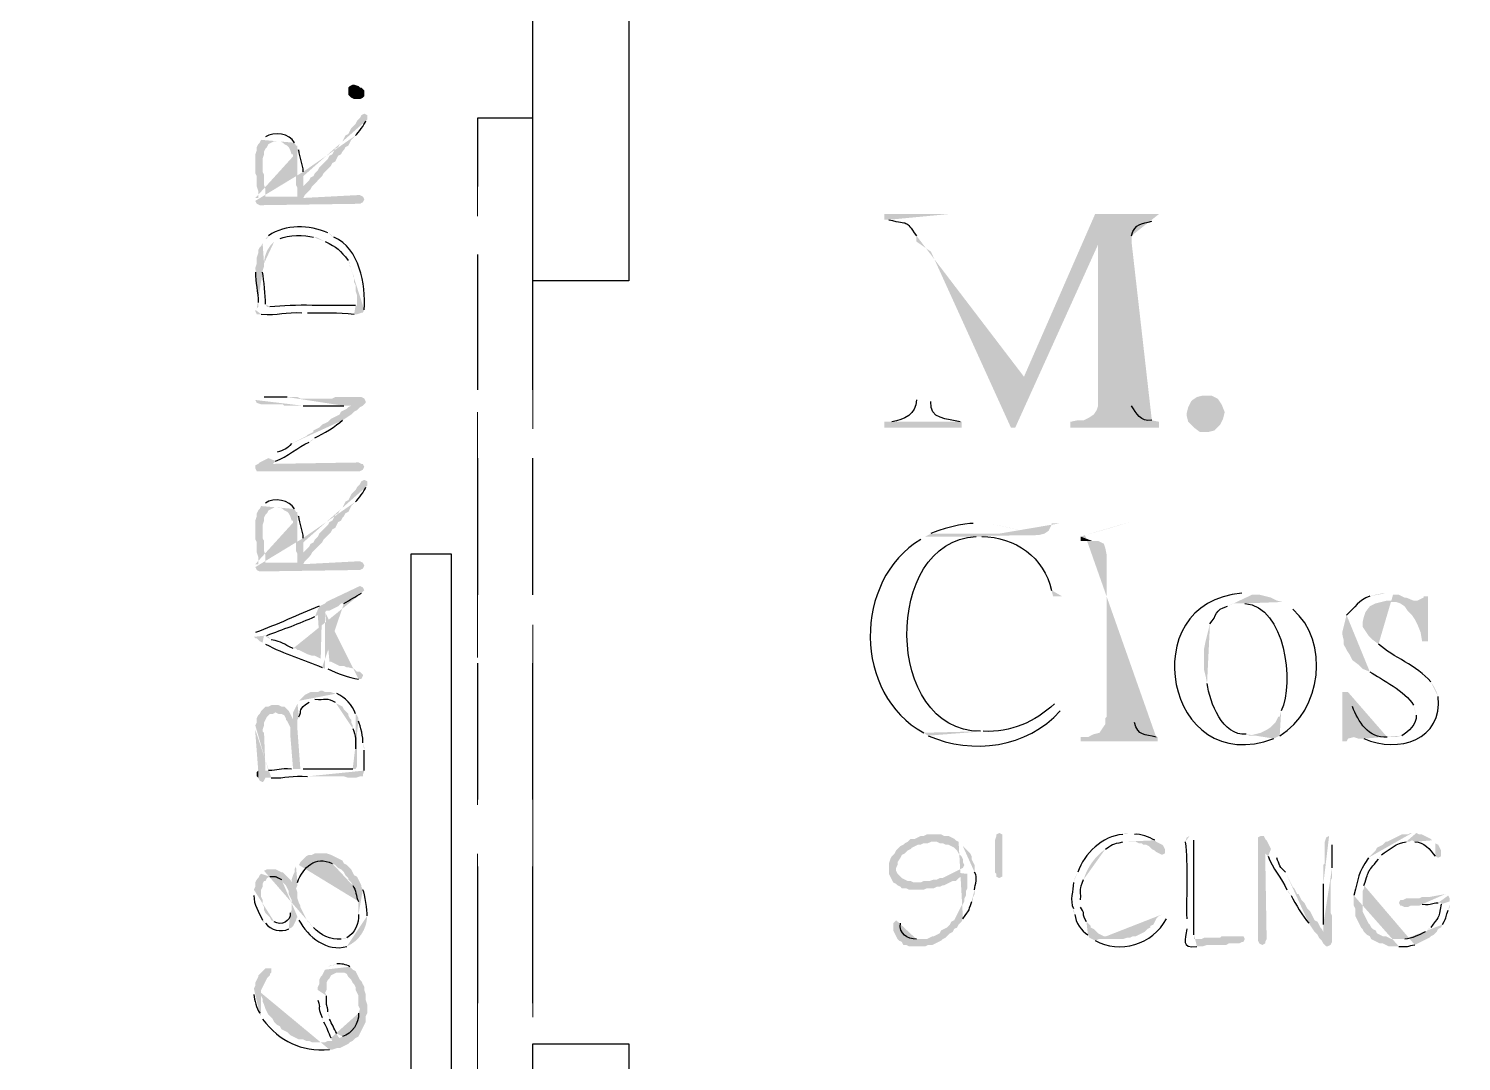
# Model space of a CAD drawing. Header units: inches. Extents: x -167 to 6071, y -6287 to -2731.
# Drawn here: x 704.9 to 757.5, y -6019.5 to -5981.6 of the extents above; entities that cross this region are included whole.
import ezdxf

# ---------------------------------------------------------------- set-up
doc = ezdxf.new("R2010")
doc.units = ezdxf.units.IN
doc.header["$LTSCALE"] = 96
doc.header["$MEASUREMENT"] = 0
doc.linetypes.add('Dash', pattern=[0.225, 0.15, -0.075])
doc.layers.add('Doors', color=5, linetype='Continuous', lineweight=9)
doc.layers.add('PDF_Geometry', color=7, linetype='Continuous', true_color=0x4a4a4a)
doc.layers.add('PDF_Solid Fills', color=7, linetype='Continuous')

msp = doc.modelspace()

# ---------------------------------------------------------------- hatches: boundary and pattern name
at = {"layer": 'PDF_Solid Fills', "transparency": 33554559}
for points in [[(717.237, -5983.935), (717.237, -5984.042), (717.183, -5984.095), (717.077, -5984.149), (716.863, -5984.149), (716.757, -5984.095), (716.65, -5983.989), (716.65, -5983.722), (716.703, -5983.669), (716.81, -5983.615), (716.863, -5983.615), (717.023, -5983.669), (717.077, -5983.722), (717.13, -5983.722), (717.237, -5983.829)], [(713.237, -5986.442), (713.237, -5986.869), (713.29, -5986.975), (713.29, -5987.349), (713.343, -5987.509), (713.343, -5987.775), (713.397, -5985.749), (713.343, -5985.802), (713.29, -5985.909), (713.29, -5986.015), (713.237, -5986.175), (713.237, -5986.282)], [(748.81, -5995.669), (748.757, -5995.882), (748.65, -5996.095), (748.597, -5996.149), (748.437, -5996.309), (748.223, -5996.362), (747.903, -5996.362), (747.69, -5996.202), (747.637, -5996.149), (747.477, -5995.989), (747.423, -5995.775), (747.423, -5995.669), (747.477, -5995.455), (747.583, -5995.242), (747.637, -5995.189), (747.797, -5995.082), (748.01, -5995.029), (748.33, -5995.029), (748.543, -5995.135), (748.597, -5995.189), (748.703, -5995.349), (748.81, -5995.615)], [(713.237, -5997.695), (713.29, -5997.802), (717.077, -5997.802), (717.183, -5997.749), (717.237, -5997.642), (717.183, -5997.535), (717.13, -5997.535), (717.023, -5997.482), (713.823, -5997.535), (713.717, -5997.322), (713.397, -5997.482), (713.343, -5997.535), (713.237, -5997.589)], [(713.237, -5999.882), (713.237, -6000.309), (713.29, -6000.415), (713.29, -6000.789), (713.343, -6000.949), (713.343, -6001.215), (713.397, -5999.189), (713.343, -5999.242), (713.29, -5999.349), (713.29, -5999.455), (713.237, -5999.615), (713.237, -5999.722)], [(756.277, -6002.389), (756.117, -6002.389), (756.117, -6002.442), (755.903, -6002.549), (754.783, -6002.549), (754.89, -6002.602), (755.103, -6002.602), (755.263, -6002.655), (755.423, -6002.762), (755.53, -6002.922), (755.69, -6003.082), (755.797, -6003.242), (755.903, -6003.455), (756.01, -6003.722), (756.063, -6004.042), (756.277, -6004.042)], [(713.503, -6006.549), (713.503, -6007.295), (713.557, -6007.135), (713.557, -6007.029), (713.61, -6006.922), (713.663, -6006.815), (713.77, -6006.709), (713.877, -6006.709), (713.983, -6006.655), (714.09, -6006.709), (714.197, -6006.709), (714.303, -6006.762), (714.357, -6006.869), (714.357, -6006.922), (714.41, -6006.975), (714.463, -6007.082), (714.517, -6007.189), (714.517, -6007.455), (714.623, -6008.735), (714.623, -6006.655), (714.623, -6006.922), (714.517, -6006.709), (714.463, -6006.602), (714.357, -6006.495), (714.303, -6006.442), (714.197, -6006.442), (714.09, -6006.389), (713.823, -6006.389), (713.717, -6006.442), (713.61, -6006.442)], [(713.29, -6008.949), (713.29, -6009.002), (713.343, -6009.055), (713.343, -6008.789), (713.29, -6008.842)], [(738.143, -6011.135), (737.877, -6011.135), (737.77, -6011.189), (737.663, -6011.189), (737.45, -6011.295), (737.29, -6011.295), (737.183, -6011.402), (737.077, -6011.455), (737.023, -6011.509), (736.917, -6011.562), (736.81, -6011.669), (736.757, -6011.722), (736.703, -6011.829), (736.597, -6011.935), (736.543, -6012.042), (736.49, -6012.202), (736.49, -6012.575), (736.543, -6012.682), (736.597, -6012.789), (736.65, -6012.895), (737.557, -6012.895), (737.397, -6012.895), (737.29, -6012.842), (737.183, -6012.842), (736.97, -6012.735), (736.917, -6012.682), (736.81, -6012.575), (736.757, -6012.469), (736.757, -6012.362), (736.81, -6012.255), (736.81, -6012.149), (736.917, -6011.989), (736.97, -6011.882), (737.077, -6011.829), (737.183, -6011.722), (737.29, -6011.669), (737.343, -6011.615), (737.557, -6011.509), (737.663, -6011.509), (737.77, -6011.455), (737.93, -6011.455), (738.037, -6011.402), (739.05, -6011.402), (738.943, -6011.349), (738.89, -6011.295), (738.677, -6011.189), (738.517, -6011.189), (738.41, -6011.135), (738.303, -6011.135)], [(740.65, -6011.349), (740.65, -6012.682), (740.543, -6012.735), (740.437, -6012.682), (740.437, -6012.575), (740.383, -6012.522), (740.383, -6011.349), (740.437, -6011.189), (740.437, -6011.135), (740.543, -6011.082), (740.65, -6011.135)], [(746.303, -6011.402), (745.29, -6011.402), (745.557, -6011.402), (745.663, -6011.455), (745.77, -6011.455), (745.823, -6011.509), (745.93, -6011.509), (746.037, -6011.562), (746.143, -6011.669), (746.25, -6011.722), (746.303, -6011.775), (746.517, -6011.882), (746.623, -6011.829), (746.623, -6011.669), (746.57, -6011.562), (746.517, -6011.509), (746.41, -6011.455)], [(750.143, -6011.189), (750.037, -6011.242), (750.037, -6015.029), (750.09, -6015.135), (750.197, -6015.189), (750.303, -6015.135), (750.303, -6015.082), (750.357, -6014.975), (750.303, -6011.775), (750.517, -6011.669), (750.463, -6011.562), (750.41, -6011.455), (750.357, -6011.349), (750.303, -6011.295), (750.25, -6011.189)], [(738.89, -6012.522), (738.463, -6012.735), (738.357, -6012.735), (738.25, -6012.789), (738.143, -6012.789), (737.983, -6012.842), (737.77, -6012.842), (737.663, -6012.895), (736.65, -6012.895), (736.757, -6012.949), (736.81, -6013.002), (736.917, -6013.055), (736.97, -6013.109), (737.13, -6013.109), (737.237, -6013.162), (737.77, -6013.162), (737.877, -6013.109), (738.143, -6013.109), (738.25, -6013.055), (738.357, -6013.055), (738.463, -6013.002), (738.517, -6013.002), (738.623, -6012.949), (738.837, -6012.842), (738.943, -6012.842), (739.05, -6012.735), (739.263, -6012.629), (739.317, -6012.575)], [(749.343, -6014.869), (748.703, -6014.869), (748.65, -6014.922), (748.063, -6014.922), (747.957, -6014.975), (747.69, -6014.975), (749.557, -6014.975), (749.503, -6014.869), (749.45, -6014.869)]]:
    msp.add_hatch(color=256, dxfattribs=at).paths.add_polyline_path(points)
h = msp.add_hatch(color=256, dxfattribs=at)
h.paths.add_polyline_path([(714.997, -5986.815), (714.997, -5987.775), (715.05, -5987.669), (715.263, -5987.455), (715.317, -5987.349), (715.69, -5986.975), (715.743, -5986.869), (715.85, -5986.762), (715.903, -5986.709), (716.01, -5986.602), (716.063, -5986.495), (716.17, -5986.442), (716.223, -5986.335), (716.277, -5986.229), (716.383, -5986.175), (716.437, -5986.069), (716.49, -5986.015), (716.543, -5985.909), (716.65, -5985.855), (716.703, -5985.749), (716.757, -5985.642), (716.917, -5985.482)], flags=0)
h.paths.add_polyline_path([(717.29, -5984.949), (717.343, -5984.895), (717.343, -5984.735), (717.237, -5984.682), (717.13, -5984.735), (717.077, -5984.842), (716.97, -5984.949), (716.917, -5985.055), (716.81, -5985.162), (716.757, -5985.215), (716.703, -5985.322), (716.65, -5985.429), (716.543, -5985.482), (716.49, -5985.589), (716.437, -5985.695), (716.33, -5985.802), (716.277, -5985.909), (716.17, -5985.962), (716.117, -5986.069), (716.063, -5986.175), (715.957, -5986.229), (715.903, -5986.335), (715.85, -5986.389), (715.743, -5986.495), (715.69, -5986.549), (715.583, -5986.655), (715.53, -5986.762), (715.423, -5986.869), (715.37, -5986.975), (715.263, -5987.029), (715.21, -5987.135), (714.997, -5987.349), (714.997, -5986.975)], flags=0)
h = msp.add_hatch(color=256, dxfattribs=at)
h.paths.add_polyline_path([(713.237, -5987.882), (713.29, -5987.989), (713.397, -5988.042), (717.023, -5987.989), (717.077, -5987.989), (717.183, -5987.935), (717.237, -5987.829), (717.183, -5987.722), (717.077, -5987.669), (717.023, -5987.669), (714.997, -5987.775), (714.997, -5986.815)], flags=0)
h.paths.add_polyline_path([(714.837, -5986.015), (714.783, -5985.962), (714.783, -5987.722), (713.61, -5987.722), (713.61, -5987.455), (713.557, -5987.295), (713.557, -5986.922), (713.503, -5986.815), (713.503, -5986.442), (713.45, -5985.642), (713.397, -5985.749), (713.343, -5987.775), (713.237, -5987.775)], flags=0)
h = msp.add_hatch(color=256, dxfattribs=at)
h.paths.add_polyline_path([(713.45, -5985.642), (713.503, -5986.442), (713.503, -5986.335), (713.557, -5986.175), (713.557, -5986.069), (713.61, -5985.962), (713.663, -5985.909), (713.717, -5985.802), (713.823, -5985.749), (713.93, -5985.695), (714.143, -5985.695), (714.25, -5985.749), (714.303, -5985.802), (714.41, -5985.855), (714.463, -5985.909), (714.517, -5986.015), (714.57, -5986.175), (714.623, -5986.175), (714.623, -5986.335), (714.677, -5986.442), (714.677, -5986.655), (714.73, -5986.762), (714.73, -5987.295), (714.783, -5987.402), (714.783, -5987.722), (714.783, -5985.855), (714.73, -5985.855), (714.677, -5985.749)], flags=0)
h.paths.add_polyline_path([(713.61, -5985.535), (713.503, -5985.589)], flags=0)
h = msp.add_hatch(color=256, dxfattribs=at)
h.paths.add_polyline_path([(738.73, -5988.362), (736.33, -5988.362), (736.33, -5988.575), (736.49, -5988.575)], flags=0)
h.paths.add_polyline_path([(737.503, -5989.162), (737.503, -5989.375), (738.037, -5989.749), (740.97, -5996.202), (741.45, -5994.335)], flags=0)
h = msp.add_hatch(color=256, dxfattribs=at)
h.paths.add_polyline_path([(746.41, -5988.362), (744.063, -5988.362), (741.45, -5994.335), (740.97, -5996.202), (741.13, -5996.202), (744.17, -5989.482), (745.397, -5989.375), (745.397, -5989.162)], flags=0)
h.paths.add_polyline_path([(746.143, -5988.629), (746.41, -5988.575)], flags=0)
h = msp.add_hatch(color=256, dxfattribs=at)
h.paths.add_polyline_path([(713.503, -5989.429), (713.503, -5990.495), (713.503, -5990.442), (713.557, -5990.282), (713.557, -5990.175)], flags=0)
h.paths.add_polyline_path([(713.93, -5989.375, 0.210954), (713.557, -5990.175)], flags=0)
h.paths.add_polyline_path([(713.93, -5989.375), (714.143, -5989.269)], flags=0)
h.paths.add_polyline_path([(715.37, -5989.215), (715.477, -5989.215), (715.797, -5989.375)], flags=0)
h.paths.add_polyline_path([(716.65, -5990.069), (716.703, -5990.175), (716.703, -5990.282), (716.757, -5990.389), (716.81, -5990.549), (716.863, -5990.655), (716.863, -5990.869), (716.917, -5990.975), (716.917, -5991.189), (716.97, -5991.349), (716.97, -5992.042), (717.13, -5991.989), (717.183, -5991.989), (717.237, -5991.882)], flags=0)
h.paths.add_polyline_path([(716.117, -5989.215), (716.01, -5989.162), (716.01, -5989.109), (715.903, -5989.055)], flags=0)
h.paths.add_polyline_path([(713.717, -5989.162), (713.663, -5989.269), (713.61, -5989.269), (713.557, -5989.322)], flags=0)
h = msp.add_hatch(color=256, dxfattribs=at)
h.paths.add_polyline_path([(713.237, -5991.882), (713.237, -5991.935), (713.29, -5992.042), (713.45, -5992.042)], flags=0)
h.paths.add_polyline_path([(714.943, -5991.989), (715.157, -5991.989)], flags=0)
h.paths.add_polyline_path([(716.863, -5992.042), (716.97, -5992.042), (716.97, -5991.722), (716.917, -5991.722)], flags=0)
h.paths.add_polyline_path([(713.77, -5991.775), (713.663, -5991.775), (713.61, -5991.669)], flags=0)
h.paths.add_polyline_path([(713.503, -5990.495), (713.503, -5989.429), (713.45, -5989.535), (713.397, -5989.589), (713.343, -5991.775), (713.29, -5991.829)], flags=0)
h = msp.add_hatch(color=256, dxfattribs=at)
h.paths.add_polyline_path([(713.237, -5990.442), (713.237, -5990.495)], flags=0)
h.paths.add_polyline_path([(713.343, -5991.615), (713.343, -5991.775), (713.397, -5989.589), (713.343, -5989.695), (713.343, -5989.802), (713.29, -5989.962), (713.29, -5990.175), (713.237, -5990.335)], flags=0)
h = msp.add_hatch(color=256, dxfattribs=at)
h.paths.add_polyline_path([(737.503, -5989.375), (737.503, -5995.189)], flags=0)
h.paths.add_polyline_path([(736.597, -5995.989), (736.33, -5995.989), (736.33, -5996.202), (739.157, -5996.202), (739.157, -5995.989), (739.103, -5995.989)], flags=0)
h.paths.add_polyline_path([(738.037, -5995.242), (738.037, -5989.749)], flags=0)
h = msp.add_hatch(color=256, dxfattribs=at)
h.paths.add_polyline_path([(745.397, -5989.375), (744.17, -5989.482), (744.17, -5995.402), (744.117, -5995.562), (744.01, -5995.722), (743.85, -5995.829), (743.637, -5995.935), (743.423, -5995.935), (743.157, -5995.989), (743.157, -5996.202), (746.41, -5996.202), (746.41, -5995.989), (746.143, -5995.935)], flags=0)
h.paths.add_polyline_path([(745.397, -5995.402), (745.397, -5995.189)], flags=0)
h = msp.add_hatch(color=256, dxfattribs=at)
h.paths.add_polyline_path([(713.237, -5995.189), (713.29, -5995.295), (713.45, -5995.349), (714.25, -5995.349), (714.303, -5995.402), (714.997, -5995.402)], flags=0)
h.paths.add_polyline_path([(716.49, -5995.402), (716.757, -5995.402), (716.757, -5995.722), (716.863, -5995.615), (716.97, -5995.562), (717.077, -5995.455), (717.183, -5995.402), (717.29, -5995.295), (717.29, -5995.242), (717.237, -5995.135), (717.13, -5995.082), (716.17, -5995.082), (716.063, -5995.135), (714.89, -5995.135), (714.783, -5995.082), (714.41, -5995.082)], flags=0)
h.paths.add_polyline_path([(713.557, -5995.082), (713.29, -5995.082)], flags=0)
h = msp.add_hatch(color=256, dxfattribs=at)
h.paths.add_polyline_path([(713.717, -5997.322), (713.823, -5997.535), (713.877, -5997.535), (713.983, -5997.429)], flags=0)
h.paths.add_polyline_path([(715.21, -5996.735), (715.317, -5996.682), (715.423, -5996.575)], flags=0)
h.paths.add_polyline_path([(716.437, -5995.935), (716.757, -5995.722), (716.757, -5995.402), (716.65, -5995.455), (716.597, -5995.509), (716.383, -5995.615), (716.33, -5995.722), (716.01, -5995.882), (715.903, -5995.989), (715.69, -5996.095), (715.583, -5996.202), (715.37, -5996.309), (715.37, -5996.362), (715.263, -5996.415), (715.157, -5996.469), (715.103, -5996.522), (714.57, -5996.789)], flags=0)
h.paths.add_polyline_path([(714.037, -5997.109), (713.823, -5997.215)], flags=0)
h = msp.add_hatch(color=256, dxfattribs=at)
h.paths.add_polyline_path([(714.997, -6000.255), (714.997, -6001.215), (715.05, -6001.109), (715.157, -6001.002), (715.263, -6000.895), (715.317, -6000.789), (715.53, -6000.575), (715.583, -6000.522), (715.69, -6000.415), (715.743, -6000.309), (715.85, -6000.202), (715.903, -6000.149), (716.01, -6000.042), (716.063, -5999.935), (716.17, -5999.882), (716.223, -5999.775), (716.277, -5999.669), (716.383, -5999.615), (716.437, -5999.509), (716.49, -5999.455), (716.543, -5999.349), (716.65, -5999.295), (716.703, -5999.189), (716.757, -5999.082), (716.917, -5998.922)], flags=0)
h.paths.add_polyline_path([(717.29, -5998.389), (717.343, -5998.335), (717.343, -5998.175), (717.237, -5998.122), (717.13, -5998.175), (717.077, -5998.282), (716.97, -5998.389), (716.917, -5998.495), (716.81, -5998.602), (716.757, -5998.655), (716.703, -5998.762), (716.65, -5998.869), (716.543, -5998.922), (716.49, -5999.029), (716.437, -5999.135), (716.33, -5999.242), (716.277, -5999.349), (716.17, -5999.402), (716.117, -5999.509), (716.063, -5999.615), (715.957, -5999.669), (715.903, -5999.775), (715.85, -5999.829), (715.743, -5999.935), (715.69, -5999.989), (715.583, -6000.095), (715.53, -6000.202), (715.423, -6000.309), (715.37, -6000.415), (715.263, -6000.469), (715.21, -6000.575), (714.997, -6000.789), (714.997, -6000.415)], flags=0)
h = msp.add_hatch(color=256, dxfattribs=at)
h.paths.add_polyline_path([(713.237, -6001.322), (713.29, -6001.429), (713.397, -6001.482), (717.023, -6001.429), (717.077, -6001.429), (717.183, -6001.375), (717.237, -6001.269), (717.183, -6001.162), (717.077, -6001.109), (717.023, -6001.109), (714.997, -6001.215), (714.997, -6000.255)], flags=0)
h.paths.add_polyline_path([(714.837, -5999.455), (714.783, -5999.402), (714.783, -6001.162), (713.61, -6001.162), (713.61, -6000.895), (713.557, -6000.735), (713.557, -6000.362), (713.503, -6000.255), (713.503, -5999.882), (713.45, -5999.082), (713.397, -5999.189), (713.343, -6001.215), (713.237, -6001.215)], flags=0)
h = msp.add_hatch(color=256, dxfattribs=at)
h.paths.add_polyline_path([(713.45, -5999.082), (713.503, -5999.882), (713.503, -5999.775), (713.557, -5999.615), (713.557, -5999.509), (713.61, -5999.402), (713.663, -5999.349), (713.717, -5999.242), (713.93, -5999.135), (714.143, -5999.135), (714.25, -5999.189), (714.303, -5999.242), (714.41, -5999.295), (714.463, -5999.349), (714.517, -5999.455), (714.57, -5999.615), (714.623, -5999.615), (714.623, -5999.775), (714.677, -5999.882), (714.677, -6000.095), (714.73, -6000.202), (714.73, -6000.735), (714.783, -6000.842), (714.783, -6001.162), (714.783, -5999.295), (714.73, -5999.295), (714.677, -5999.189)], flags=0)
h.paths.add_polyline_path([(713.61, -5998.975), (713.503, -5999.029)], flags=0)
h = msp.add_hatch(color=256, dxfattribs=at)
h.paths.add_polyline_path([(742.73, -5999.722), (742.463, -5999.722), (742.463, -5999.775), (742.357, -5999.989), (742.197, -6000.095), (741.983, -6000.149), (737.823, -6000.202), (739.903, -6000.202)], flags=0)
h.paths.add_polyline_path([(742.463, -6002.175), (742.517, -6002.389), (742.837, -6002.389)], flags=0)
h = msp.add_hatch(color=256, dxfattribs=at)
h.paths.add_polyline_path([(739.743, -5999.722), (739.583, -5999.722)], flags=0)
h.paths.add_polyline_path([(738.037, -6000.095), (737.823, -6000.202), (741.983, -6000.149), (741.823, -6000.095)], flags=0)
h.paths.add_polyline_path([(741.823, -6000.095, 0.003714), (740.223, -5999.722)], flags=0)
h.paths.add_polyline_path([(740.223, -5999.722), (740.01, -5999.722)], flags=0)
h = msp.add_hatch(color=256, dxfattribs=at)
h.paths.add_polyline_path([(745.45, -5999.615), (745.343, -5999.669)], flags=0)
h.paths.add_polyline_path([(743.69, -6000.149, 0.008193), (745.343, -5999.669)], flags=0)
h.paths.add_polyline_path([(743.69, -6000.149), (743.53, -6000.202), (743.957, -6000.362), (744.17, -6000.362), (744.383, -6000.469), (744.437, -6000.629), (744.49, -6000.895), (744.49, -6006.815), (744.437, -6006.869), (744.437, -6007.082), (744.223, -6007.402), (744.01, -6007.455), (743.797, -6007.562), (743.53, -6007.562), (743.53, -6007.722), (746.357, -6007.722), (746.357, -6007.562), (746.303, -6007.562)], flags=0)
h.paths.add_polyline_path([(745.503, -6007.029), (745.45, -6006.815)], flags=0)
h = msp.add_hatch(color=256, dxfattribs=at)
h.paths.add_polyline_path([(737.823, -6000.202), (737.663, -6000.309)], flags=0)
h.paths.add_polyline_path([(737.77, -6007.402), (739.957, -6007.349), (739.85, -6007.349)], flags=0)
h.paths.add_polyline_path([(739.69, -6000.202), (739.903, -6000.202)], flags=0)
h = msp.add_hatch(color=256, dxfattribs=at)
h.paths.add_polyline_path([(713.503, -6004.095), (713.61, -6004.149)], flags=0)
h.paths.add_polyline_path([(715.69, -6005.002), (715.797, -6005.055), (715.797, -6002.975), (715.85, -6002.922), (715.957, -6002.922), (716.063, -6002.869), (716.17, -6002.815), (716.277, -6002.762), (716.383, -6002.655), (716.49, -6002.655)], flags=0)
h.paths.add_polyline_path([(717.13, -6002.282), (717.183, -6002.229), (717.237, -6002.175), (717.183, -6002.069), (717.077, -6002.015), (716.063, -6002.495), (715.957, -6002.549), (715.85, -6002.602), (715.797, -6002.655), (715.69, -6002.709), (715.637, -6004.682), (715.423, -6004.575), (715.317, -6004.575), (715.157, -6004.522), (714.943, -6004.415), (714.837, -6004.362), (714.783, -6004.362), (714.73, -6004.309), (714.623, -6004.309)], flags=0)
h.paths.add_polyline_path([(713.823, -6003.989), (713.717, -6003.882), (713.557, -6003.829)], flags=0)
h = msp.add_hatch(color=256, dxfattribs=at)
h.paths.add_polyline_path([(713.183, -6003.882), (713.237, -6003.935), (713.29, -6003.935), (713.343, -6003.989), (713.397, -6004.042), (713.503, -6004.095), (713.557, -6003.829), (713.663, -6003.829)], flags=0)
h.paths.add_polyline_path([(715.423, -6003.135), (715.53, -6003.082), (715.637, -6004.682), (715.69, -6002.709), (715.583, -6002.762)], flags=0)
h.paths.add_polyline_path([(713.237, -6003.722), (713.183, -6003.775)], flags=0)
h = msp.add_hatch(color=256, dxfattribs=at)
h.paths.add_polyline_path([(749.557, -6002.282), (749.45, -6002.282)], flags=0)
h.paths.add_polyline_path([(750.623, -6007.615), (750.837, -6007.509), (749.717, -6007.509), (749.61, -6007.455)], flags=0)
h.paths.add_polyline_path([(748.17, -6005.589), (748.117, -6005.322), (748.063, -6005.109), (748.063, -6004.309), (748.117, -6004.042), (748.17, -6003.829), (748.223, -6003.615), (748.277, -6003.402)], flags=0)
h.paths.add_polyline_path([(748.917, -6002.762), (749.13, -6002.655), (749.343, -6002.655), (750.943, -6002.602), (750.73, -6002.549), (750.517, -6002.442), (750.09, -6002.335), (749.823, -6002.335)], flags=0)
h = msp.add_hatch(color=256, dxfattribs=at)
h.paths.add_polyline_path([(750.943, -6002.602), (749.343, -6002.655), (749.557, -6002.655)], flags=0)
h.paths.add_polyline_path([(750.89, -6006.602), (750.837, -6006.815), (750.783, -6006.815), (750.677, -6007.029), (750.517, -6007.189), (750.357, -6007.295), (750.143, -6007.402), (749.717, -6007.509), (750.837, -6007.509)], flags=0)
h.paths.add_polyline_path([(751.317, -6002.869), (751.103, -6002.709)], flags=0)
h = msp.add_hatch(color=256, dxfattribs=at)
h.paths.add_polyline_path([(754.73, -6002.282), (754.623, -6002.282), (754.357, -6002.335), (754.143, -6002.389)], flags=0)
h.paths.add_polyline_path([(753.29, -6003.082), (753.183, -6003.509), (753.13, -6003.722), (753.13, -6003.775), (753.183, -6003.989), (753.183, -6004.149), (753.29, -6004.362), (753.397, -6004.522), (753.503, -6004.735), (753.717, -6004.895), (753.877, -6005.055), (754.143, -6005.162)], flags=0)
h.paths.add_polyline_path([(755.743, -6006.389), (755.797, -6006.549), (755.85, -6006.762)], flags=0)
h.paths.add_polyline_path([(755.317, -6007.509), (755.103, -6007.562), (753.557, -6007.562), (753.717, -6007.615), (753.93, -6007.615)], flags=0)
h.paths.add_polyline_path([(756.65, -6006.069), (756.597, -6005.909), (756.49, -6005.695), (756.383, -6005.535)], flags=0)
h.paths.add_polyline_path([(754.463, -6004.149), (754.25, -6003.989), (754.09, -6003.829), (753.877, -6003.509), (753.877, -6003.349), (753.93, -6003.135), (753.983, -6002.975), (754.143, -6002.762), (754.357, -6002.655), (754.783, -6002.549), (755.903, -6002.549), (755.743, -6002.549), (755.477, -6002.442), (755.423, -6002.442), (755.21, -6002.335), (754.997, -6002.335)], flags=0)
h = msp.add_hatch(color=256, dxfattribs=at)
h.paths.add_polyline_path([(715.797, -6005.055), (715.903, -6005.055)], flags=0)
h.paths.add_polyline_path([(717.023, -6005.429), (717.13, -6005.429), (717.183, -6005.322), (717.183, -6005.269), (717.13, -6005.215), (717.077, -6005.162), (716.97, -6005.162), (716.863, -6005.055), (716.65, -6005.002), (716.597, -6005.002), (716.49, -6004.949), (716.33, -6004.949), (716.01, -6004.789), (715.957, -6004.789), (715.797, -6002.975)], flags=0)
h = msp.add_hatch(color=256, dxfattribs=at)
h.paths.add_polyline_path([(714.783, -6006.335), (714.783, -6007.135), (714.783, -6006.922), (714.837, -6006.815)], flags=0)
h.paths.add_polyline_path([(715.21, -6006.282), (715.423, -6006.175)], flags=0)
h.paths.add_polyline_path([(716.17, -6006.282), (716.223, -6006.335), (716.437, -6006.442), (716.49, -6006.549), (716.543, -6006.602), (716.65, -6006.709), (716.65, -6006.762), (716.703, -6006.869), (716.757, -6006.922), (716.757, -6007.029), (716.81, -6007.135), (716.81, -6007.242)], flags=0)
h.paths.add_polyline_path([(716.917, -6007.989), (716.917, -6008.095), (716.97, -6008.255), (716.97, -6008.415), (716.97, -6006.762), (716.917, -6006.709)], flags=0)
h.paths.add_polyline_path([(716.223, -6005.962), (716.17, -6005.962), (716.01, -6005.909), (715.797, -6005.909), (715.69, -6005.855), (715.637, -6005.855), (715.53, -6005.909), (715.263, -6005.909), (715.05, -6006.015), (714.997, -6006.069), (714.89, -6006.175), (714.837, -6006.229)], flags=0)
h = msp.add_hatch(color=256, dxfattribs=at)
h.paths.add_polyline_path([(753.343, -6005.909), (753.13, -6005.909), (753.13, -6007.722), (753.29, -6007.722), (753.343, -6007.615), (753.557, -6007.562), (754.837, -6007.562), (754.783, -6007.562)], flags=0)
h.paths.add_polyline_path([(753.503, -6006.442), (753.397, -6006.175)], flags=0)
h = msp.add_hatch(color=256, dxfattribs=at)
h.paths.add_polyline_path([(713.237, -6007.295), (713.237, -6007.402), (713.343, -6008.789), (713.343, -6009.055), (713.397, -6009.162), (713.503, -6009.215), (713.557, -6009.162), (713.61, -6009.055), (713.823, -6009.055)], flags=0)
h.paths.add_polyline_path([(715.157, -6009.002), (716.49, -6009.002), (716.65, -6009.055), (716.917, -6009.055), (717.077, -6009.002), (717.183, -6009.002), (717.183, -6008.949), (717.237, -6008.789)], flags=0)
h.paths.add_polyline_path([(717.237, -6008.042), (717.237, -6007.935), (717.183, -6007.775)], flags=0)
h.paths.add_polyline_path([(717.023, -6006.975), (717.023, -6006.869), (716.97, -6006.762), (716.97, -6008.629), (716.917, -6008.735), (716.81, -6008.735)], flags=0)
h.paths.add_polyline_path([(714.997, -6008.735), (714.89, -6008.735), (714.783, -6007.295), (714.783, -6006.335), (714.73, -6006.442), (714.677, -6006.549), (714.623, -6006.655), (714.623, -6008.735), (714.57, -6008.735)], flags=0)
h.paths.add_polyline_path([(713.717, -6008.789), (713.61, -6008.789), (713.557, -6007.402), (713.503, -6007.349), (713.503, -6006.549), (713.45, -6006.602), (713.397, -6006.709), (713.343, -6006.762), (713.29, -6006.869), (713.29, -6007.029), (713.237, -6007.135)], flags=0)
h = msp.add_hatch(color=256, dxfattribs=at)
h.paths.add_polyline_path([(742.783, -6006.175), (742.57, -6006.335)], flags=0)
h.paths.add_polyline_path([(739.957, -6007.349), (737.77, -6007.402), (737.93, -6007.509)], flags=0)
h.paths.add_polyline_path([(742.783, -6006.602), (742.997, -6006.442)], flags=0)
h = msp.add_hatch(color=256, dxfattribs=at)
h.paths.add_polyline_path([(745.29, -6011.082), (745.183, -6011.082), (745.077, -6011.135)], flags=0)
h.paths.add_polyline_path([(743.423, -6012.522), (743.37, -6012.629), (743.317, -6012.735), (743.263, -6012.895)], flags=0)
h.paths.add_polyline_path([(743.263, -6013.855), (743.263, -6013.962), (743.317, -6014.069)], flags=0)
h.paths.add_polyline_path([(743.797, -6014.815), (743.85, -6014.922), (743.957, -6014.975), (744.97, -6014.975), (744.863, -6014.975), (744.703, -6014.922), (744.597, -6014.922), (744.49, -6014.869), (744.383, -6014.869), (744.277, -6014.815), (744.17, -6014.762), (744.117, -6014.709), (744.01, -6014.602), (743.903, -6014.549), (743.903, -6014.495), (743.797, -6014.389), (743.743, -6014.335)], flags=0)
h.paths.add_polyline_path([(743.53, -6013.802), (743.53, -6013.535)], flags=0)
h.paths.add_polyline_path([(744.437, -6011.669, 0.162278), (743.637, -6012.789)], flags=0)
h.paths.add_polyline_path([(745.077, -6011.402), (746.303, -6011.402), (746.25, -6011.349)], flags=0)
h.paths.add_polyline_path([(745.503, -6011.135), (745.397, -6011.082)], flags=0)
h = msp.add_hatch(color=256, dxfattribs=at)
h.paths.add_polyline_path([(755.69, -6011.082), (755.637, -6011.082), (755.53, -6011.135), (755.317, -6011.135), (754.783, -6011.402), (754.73, -6011.402), (754.623, -6011.509), (754.517, -6011.562), (754.41, -6011.615), (754.357, -6011.722), (754.25, -6011.829), (754.197, -6011.882), (754.09, -6011.989)], flags=0)
h.paths.add_polyline_path([(753.557, -6013.375), (753.557, -6013.749), (753.61, -6013.855), (753.61, -6014.122), (753.663, -6014.229), (753.717, -6014.335), (753.77, -6014.442), (753.823, -6014.549), (753.877, -6014.602), (753.93, -6014.709), (754.037, -6014.815), (754.143, -6014.869), (754.197, -6014.975), (754.303, -6015.029), (754.41, -6015.082), (754.517, -6015.135), (754.623, -6015.135), (754.837, -6015.242), (755.21, -6015.242)], flags=0)
h.paths.add_polyline_path([(755.797, -6015.189), (756.01, -6015.082), (756.117, -6015.029), (756.223, -6014.975), (754.943, -6014.975), (754.837, -6014.922), (754.73, -6014.869), (754.623, -6014.869), (754.41, -6014.762), (754.357, -6014.655), (754.25, -6014.602), (754.197, -6014.549), (754.143, -6014.442), (754.09, -6014.389), (754.037, -6014.282), (753.983, -6014.175), (753.93, -6014.069), (753.877, -6013.962), (753.877, -6013.215), (753.93, -6013.109), (753.93, -6013.002)], flags=0)
h.paths.add_polyline_path([(754.463, -6012.042), (754.517, -6011.989), (754.57, -6011.882)], flags=0)
h.paths.add_polyline_path([(755.477, -6011.402), (755.583, -6011.402), (755.69, -6011.349), (756.437, -6011.349), (756.383, -6011.295), (756.063, -6011.135), (755.957, -6011.135), (755.85, -6011.082)], flags=0)
h = msp.add_hatch(color=256, dxfattribs=at)
h.paths.add_polyline_path([(739.05, -6011.402), (738.143, -6011.402), (738.25, -6011.402), (738.357, -6011.455), (738.463, -6011.455), (738.57, -6011.509), (738.677, -6011.509), (738.89, -6011.615), (738.943, -6011.669), (738.997, -6011.722), (739.05, -6011.829), (739.157, -6011.935), (739.21, -6012.042), (739.21, -6012.149), (739.263, -6012.255), (739.21, -6012.362), (739.103, -6012.415), (738.89, -6012.522), (739.317, -6012.575), (739.37, -6012.575), (739.37, -6013.109), (739.317, -6013.215), (739.317, -6013.375), (739.263, -6013.482), (739.263, -6013.589), (739.21, -6013.695), (739.157, -6013.749), (739.103, -6013.855), (739.05, -6013.962), (738.997, -6014.069), (738.943, -6014.175), (738.89, -6014.282), (738.783, -6014.335), (738.73, -6014.442), (738.623, -6014.549), (738.517, -6014.602), (738.41, -6014.655), (738.357, -6014.762), (738.25, -6014.815), (738.143, -6014.869), (738.09, -6014.869), (737.983, -6014.922), (737.877, -6014.975), (737.503, -6014.975), (738.41, -6015.029), (738.463, -6014.975), (738.57, -6014.922), (738.623, -6014.869), (738.73, -6014.762), (738.837, -6014.709), (738.89, -6014.602), (738.997, -6014.549), (739.05, -6014.442), (739.157, -6014.335), (739.21, -6014.229)], flags=0)
h.paths.add_polyline_path([(739.53, -6013.589), (739.583, -6013.535), (739.583, -6013.429), (739.637, -6013.322), (739.637, -6013.162)], flags=0)
h.paths.add_polyline_path([(739.637, -6012.522), (739.637, -6012.255), (739.583, -6012.149), (739.53, -6012.042), (739.53, -6011.935), (739.477, -6011.829), (739.423, -6011.775), (739.317, -6011.669), (739.263, -6011.615), (739.21, -6011.562), (739.157, -6011.455)], flags=0)
h = msp.add_hatch(color=256, dxfattribs=at)
h.paths.add_polyline_path([(747.53, -6011.189), (747.423, -6011.242), (747.37, -6011.402)], flags=0)
h.paths.add_polyline_path([(747.423, -6014.229), (747.423, -6014.602)], flags=0)
h.paths.add_polyline_path([(747.797, -6015.242), (748.01, -6015.242), (748.17, -6015.189), (748.863, -6015.189), (748.97, -6015.135), (749.343, -6015.135), (749.45, -6015.082), (749.503, -6015.082), (749.557, -6014.975), (747.69, -6014.975), (747.69, -6014.815)], flags=0)
h.paths.add_polyline_path([(747.69, -6011.349), (747.637, -6011.242)], flags=0)
h = msp.add_hatch(color=256, dxfattribs=at)
h.paths.add_polyline_path([(750.517, -6011.669), (750.303, -6011.775), (750.303, -6011.829), (750.41, -6011.935)], flags=0)
h.paths.add_polyline_path([(751.103, -6013.162), (751.157, -6013.269), (751.263, -6013.375)], flags=0)
h.paths.add_polyline_path([(751.903, -6014.389), (752.117, -6014.709), (752.437, -6014.709), (752.383, -6014.602), (752.33, -6014.549), (752.277, -6014.442), (752.223, -6014.335), (752.117, -6014.282), (752.063, -6014.175), (752.01, -6014.069), (751.957, -6013.962), (751.85, -6013.855), (751.797, -6013.749), (751.743, -6013.642), (751.637, -6013.535), (751.583, -6013.429), (751.53, -6013.322), (751.477, -6013.322), (751.423, -6013.215), (751.37, -6013.109), (751.317, -6013.055), (751.263, -6012.949), (751.21, -6012.842), (751.157, -6012.735), (751.103, -6012.629), (751.05, -6012.522)], flags=0)
h.paths.add_polyline_path([(750.73, -6011.989), (750.677, -6011.882), (750.623, -6011.775)], flags=0)
h = msp.add_hatch(color=256, dxfattribs=at)
h.paths.add_polyline_path([(752.65, -6011.189), (752.543, -6011.242), (752.49, -6011.402), (752.49, -6012.202), (752.437, -6012.255), (752.437, -6012.949)], flags=0)
h.paths.add_polyline_path([(752.437, -6014.442), (752.437, -6014.709), (752.117, -6014.709), (752.223, -6014.815), (752.277, -6014.922), (752.383, -6015.029), (752.437, -6015.135), (752.49, -6015.189), (752.543, -6015.242), (752.597, -6015.242), (752.703, -6015.189), (752.757, -6015.082), (752.757, -6014.122), (752.703, -6014.015), (752.703, -6012.842), (752.757, -6012.735), (752.757, -6012.362)], flags=0)
h.paths.add_polyline_path([(752.757, -6011.509), (752.757, -6011.242)], flags=0)
h = msp.add_hatch(color=256, dxfattribs=at)
h.paths.add_polyline_path([(756.437, -6011.349), (755.69, -6011.349), (755.797, -6011.402)], flags=0)
h.paths.add_polyline_path([(756.543, -6011.935), (756.65, -6011.989), (756.757, -6011.935), (756.757, -6011.722), (756.703, -6011.615), (756.65, -6011.509), (756.543, -6011.455)], flags=0)
h = msp.add_hatch(color=256, dxfattribs=at)
h.paths.add_polyline_path([(714.73, -6012.309), (714.73, -6013.109), (714.783, -6013.002), (714.783, -6012.895)], flags=0)
h.paths.add_polyline_path([(716.063, -6012.202), (716.17, -6012.255), (716.223, -6012.309), (716.277, -6012.362), (716.383, -6012.415), (716.49, -6012.522), (716.543, -6012.629), (716.65, -6012.735), (716.65, -6012.789), (716.757, -6012.895), (716.81, -6013.002)], flags=0)
h.paths.add_polyline_path([(717.023, -6013.589), (717.023, -6013.962), (717.077, -6012.895), (717.023, -6012.789), (716.97, -6012.682), (716.863, -6012.629), (716.81, -6012.522), (716.757, -6012.415), (716.65, -6012.309), (716.597, -6012.255), (716.49, -6012.202), (716.437, -6012.095), (716.01, -6011.882), (715.85, -6011.829), (715.423, -6011.829), (715.317, -6011.882), (715.21, -6011.882), (715.103, -6011.935), (714.997, -6012.042), (714.943, -6012.095), (714.89, -6012.149), (714.837, -6012.255)], flags=0)
h = msp.add_hatch(color=256, dxfattribs=at)
h.paths.add_polyline_path([(713.183, -6013.269), (713.183, -6013.375)], flags=0)
h.paths.add_polyline_path([(713.503, -6014.282), (713.503, -6014.335), (713.61, -6014.389)], flags=0)
h.paths.add_polyline_path([(714.463, -6014.602), (714.57, -6014.549), (714.57, -6013.802), (714.57, -6013.909), (714.517, -6014.015)], flags=0)
h.paths.add_polyline_path([(713.93, -6014.335), (713.823, -6014.282), (713.77, -6014.175), (713.663, -6014.069), (713.61, -6014.015), (713.557, -6013.909), (713.557, -6013.802), (713.503, -6013.695), (713.503, -6013.535), (713.45, -6013.429), (713.45, -6012.575), (713.397, -6012.629), (713.343, -6012.735), (713.29, -6012.789), (713.237, -6012.895), (713.237, -6013.055), (713.183, -6013.162)], flags=0)
h = msp.add_hatch(color=256, dxfattribs=at)
h.paths.add_polyline_path([(713.45, -6012.575), (713.45, -6013.322), (713.45, -6013.162), (713.503, -6013.055), (713.503, -6012.949), (713.557, -6012.842), (713.61, -6012.842), (713.663, -6012.735), (713.77, -6012.682)], flags=0)
h.paths.add_polyline_path([(714.197, -6012.789), (714.25, -6012.895), (714.357, -6013.002), (714.41, -6013.109), (714.463, -6013.215), (714.463, -6013.322), (714.517, -6013.429), (714.57, -6013.535), (714.57, -6014.549), (714.623, -6014.495), (714.677, -6014.389), (714.73, -6014.282), (714.783, -6014.122), (714.783, -6014.175), (714.837, -6014.282)], flags=0)
h.paths.add_polyline_path([(716.597, -6015.242, 0.291201), (717.343, -6014.122)], flags=0)
h.paths.add_polyline_path([(717.183, -6013.162), (717.13, -6013.055), (717.13, -6013.002), (717.077, -6012.895), (717.023, -6013.962), (717.023, -6014.069)], flags=0)
h.paths.add_polyline_path([(716.597, -6014.922), (716.49, -6014.975), (716.383, -6014.975)], flags=0)
h.paths.add_polyline_path([(715.37, -6014.549), (715.263, -6014.442), (715.21, -6014.335), (715.157, -6014.335), (715.103, -6014.229), (715.05, -6014.122), (714.997, -6014.015), (714.943, -6013.909), (714.89, -6013.802), (714.89, -6013.749), (714.837, -6013.642), (714.783, -6013.482), (714.783, -6013.269), (714.73, -6013.109), (714.73, -6012.309), (714.677, -6012.415), (714.677, -6012.522), (714.623, -6012.629), (714.57, -6012.789), (714.57, -6012.895), (714.517, -6012.789), (714.41, -6012.682), (714.357, -6012.629), (714.25, -6012.522), (714.197, -6012.522), (713.983, -6012.415), (713.663, -6012.415), (713.557, -6012.469)], flags=0)
h = msp.add_hatch(color=256, dxfattribs=at)
h.paths.add_polyline_path([(756.917, -6013.322), (756.33, -6013.429), (756.063, -6013.429), (755.957, -6013.482), (755.477, -6013.482), (755.37, -6013.535), (755.263, -6013.535), (755.21, -6013.642), (755.263, -6013.749), (755.317, -6013.749), (755.423, -6013.802), (755.53, -6013.802), (755.637, -6013.749), (755.957, -6013.749), (756.063, -6013.695)], flags=0)
h.paths.add_polyline_path([(756.65, -6013.642), (756.757, -6013.642), (757.077, -6013.589), (757.077, -6013.482), (757.023, -6013.375)], flags=0)
h = msp.add_hatch(color=256, dxfattribs=at)
h.paths.add_polyline_path([(757.077, -6013.589), (756.757, -6013.642), (756.757, -6013.695)], flags=0)
h.paths.add_polyline_path([(756.383, -6014.549), (756.277, -6014.602), (756.277, -6014.655), (756.17, -6014.709)], flags=0)
h.paths.add_polyline_path([(755.423, -6014.975), (755.263, -6014.975), (756.223, -6014.975), (756.33, -6014.922), (756.383, -6014.869), (756.49, -6014.815), (756.597, -6014.709), (756.65, -6014.602), (756.757, -6014.549), (756.81, -6014.442)], flags=0)
h.paths.add_polyline_path([(757.023, -6013.909), (757.077, -6013.802), (757.077, -6013.695)], flags=0)
h = msp.add_hatch(color=256, dxfattribs=at)
h.paths.add_polyline_path([(736.757, -6014.282), (736.703, -6014.335), (736.65, -6014.389), (736.65, -6014.655), (736.703, -6014.762), (736.757, -6014.869), (736.81, -6014.975), (736.863, -6015.029), (736.97, -6015.082), (737.023, -6015.189), (737.13, -6015.189), (737.237, -6015.242), (737.823, -6015.242), (737.93, -6015.189), (738.09, -6015.189), (738.303, -6015.082), (738.41, -6015.029), (737.503, -6014.975)], flags=0)
h.paths.add_polyline_path([(736.917, -6014.389), (736.863, -6014.282)], flags=0)
h = msp.add_hatch(color=256, dxfattribs=at)
h.paths.add_polyline_path([(746.517, -6014.069), (746.41, -6014.122), (746.303, -6014.229), (746.25, -6014.335), (746.197, -6014.442), (746.09, -6014.495), (746.09, -6014.549), (745.983, -6014.602), (745.877, -6014.709), (745.663, -6014.815), (745.557, -6014.869), (745.45, -6014.869), (745.343, -6014.922), (745.237, -6014.922), (745.077, -6014.975), (743.957, -6014.975), (744.063, -6015.029)], flags=0)
h.paths.add_polyline_path([(746.677, -6014.229), (746.623, -6014.122)], flags=0)
h = msp.add_hatch(color=256, dxfattribs=at)
h.paths.add_polyline_path([(715.797, -6016.095), (715.797, -6016.949), (715.85, -6016.842), (715.85, -6016.575), (715.903, -6016.469), (715.957, -6016.415), (716.01, -6016.309), (716.117, -6016.255), (716.223, -6016.202), (716.49, -6016.202), (716.597, -6016.255), (716.65, -6016.362), (716.757, -6016.469), (716.81, -6016.575), (716.863, -6016.629), (716.917, -6016.735), (716.917, -6016.842), (716.97, -6016.949), (717.023, -6017.055), (717.023, -6017.429), (717.077, -6017.535), (717.077, -6018.442), (717.13, -6018.335), (717.183, -6018.229), (717.29, -6018.015), (717.29, -6017.802), (717.343, -6017.695), (717.343, -6017.375), (717.29, -6017.215), (717.29, -6017.002), (717.237, -6016.842), (717.237, -6016.735), (717.183, -6016.629), (717.13, -6016.522), (717.077, -6016.469), (717.023, -6016.362), (716.97, -6016.255), (716.917, -6016.149), (716.81, -6016.095), (716.703, -6015.989)], flags=0)
h.paths.add_polyline_path([(716.223, -6015.882), (716.117, -6015.935), (716.01, -6015.935), (715.903, -6015.989)], flags=0)
h = msp.add_hatch(color=256, dxfattribs=at)
h.paths.add_polyline_path([(713.183, -6016.949), (713.183, -6017.002)], flags=0)
h.paths.add_polyline_path([(713.397, -6017.695), (713.45, -6017.802), (713.45, -6016.842), (713.503, -6016.735), (713.557, -6016.629), (713.61, -6016.522), (713.663, -6016.415), (713.77, -6016.309), (713.77, -6016.255), (713.823, -6016.202), (713.823, -6016.042), (713.61, -6016.042), (713.557, -6016.095), (713.45, -6016.202), (713.343, -6016.309), (713.343, -6016.362), (713.29, -6016.469), (713.237, -6016.575), (713.237, -6016.682), (713.183, -6016.789)], flags=0)
h = msp.add_hatch(color=256, dxfattribs=at)
h.paths.add_polyline_path([(715.53, -6017.002), (715.53, -6017.215)], flags=0)
h.paths.add_polyline_path([(715.69, -6017.855), (715.69, -6017.909), (715.743, -6018.015)], flags=0)
h.paths.add_polyline_path([(716.01, -6018.602), (716.063, -6018.709), (716.063, -6019.029), (716.223, -6018.975), (716.33, -6018.975), (716.437, -6018.922), (716.543, -6018.869), (716.65, -6018.815), (716.703, -6018.762), (716.81, -6018.709), (716.863, -6018.655), (716.917, -6018.602), (717.023, -6018.549), (717.077, -6018.442), (717.077, -6017.535), (717.023, -6017.695)], flags=0)
h.paths.add_polyline_path([(716.437, -6018.549), (716.33, -6018.602), (716.277, -6018.549), (716.223, -6018.442)], flags=0)
h.paths.add_polyline_path([(715.957, -6017.909), (715.957, -6017.802), (715.903, -6017.642)], flags=0)
h.paths.add_polyline_path([(715.85, -6017.055), (715.797, -6016.949), (715.797, -6016.095), (715.743, -6016.202), (715.69, -6016.309), (715.637, -6016.362), (715.583, -6016.469), (715.583, -6016.629), (715.53, -6016.735), (715.53, -6016.842)], flags=0)
h = msp.add_hatch(color=256, dxfattribs=at)
h.paths.add_polyline_path([(713.45, -6017.802), (713.503, -6017.909)], flags=0)
h.paths.add_polyline_path([(715.957, -6019.029), (716.063, -6019.029), (716.063, -6018.709), (715.903, -6018.709), (715.797, -6018.762), (715.317, -6018.762), (715.21, -6018.709), (715.103, -6018.709), (714.997, -6018.655), (714.837, -6018.655), (714.623, -6018.549), (714.517, -6018.495), (714.41, -6018.389), (714.197, -6018.282), (714.143, -6018.175), (714.037, -6018.122), (713.93, -6018.015), (713.877, -6017.909), (713.77, -6017.802), (713.717, -6017.749), (713.663, -6017.642), (713.61, -6017.535), (713.557, -6017.375), (713.503, -6017.269), (713.503, -6017.162), (713.45, -6017.055), (713.45, -6016.949)], flags=0)

# ---------------------------------------------------------------- linework, layer by layer
at = {"layer": 'Doors', "linetype": 'Dash', "ltscale": 0.25, "transparency": 33554687}
msp.add_lwpolyline([(721.397, -5984.842), (721.397, -6044.842), (723.423, -6044.842), (723.423, -5984.842)], close=True, dxfattribs=at)
at = {"layer": 'Doors', "transparency": 33554687}
msp.add_lwpolyline([(720.437, -6000.842), (718.943, -6000.842), (718.943, -6028.842), (720.437, -6028.842)], close=True, dxfattribs=at)
at = {"layer": 'PDF_Geometry', "color": 7}
for points in [[(726.943, -5961.109), (726.943, -5990.815), (723.423, -5990.815), (723.423, -5876.095)], [(796.917, -5961.109), (796.917, -6048.575), (856.917, -6048.575), (856.917, -6018.815), (860.437, -6018.815), (860.437, -6048.575), (878.943, -6048.575), (878.943, -6052.042), (791.903, -6052.042), (704.917, -6052.042), (704.917, -6048.575), (723.423, -6048.575), (723.423, -6018.815), (726.943, -6018.815), (726.943, -6048.575), (786.943, -6048.575), (786.943, -5961.109)]]:
    msp.add_lwpolyline(points, dxfattribs=at)
at = {"layer": 'PDF_Geometry'}
for points in [[(723.423, -5987.349), (723.423, -5984.842), (721.397, -5984.842), (721.397, -5987.349)], [(721.397, -5989.855), (721.397, -5994.815)], [(723.423, -5994.815), (723.423, -5989.855)], [(721.397, -5997.322), (721.397, -6002.335)], [(723.423, -6002.335), (723.423, -5997.322)], [(721.397, -6004.842), (721.397, -6009.855)], [(723.423, -6009.855), (723.423, -6004.842)], [(721.397, -6012.309), (721.397, -6017.322)], [(723.423, -6017.322), (723.423, -6012.309)]]:
    msp.add_lwpolyline(points, dxfattribs=at)
msp.add_lwpolyline([(720.437, -6000.842), (718.943, -6000.842), (718.943, -6028.842), (720.437, -6028.842)], close=True, dxfattribs=at)
for points in [[(714.677, -5985.749), (714.498, -5985.411), (713.921, -5985.319), (713.61, -5985.535)], [(716.917, -5985.482), (717.027, -5985.367), (717.238, -5985.098), (717.29, -5984.949)], [(714.997, -5986.815), (714.99, -5986.536), (714.858, -5986.287), (714.837, -5986.015)], [(736.49, -5988.575), (737.284, -5988.781), (737.034, -5988.527), (737.503, -5989.162)], [(715.903, -5989.055), (715.203, -5988.768), (714.364, -5988.721), (713.717, -5989.162)], [(745.397, -5989.162), (745.527, -5988.679), (745.752, -5988.742), (746.143, -5988.629)], [(714.143, -5989.269), (714.421, -5989.129), (715.068, -5989.119), (715.37, -5989.215)], [(715.797, -5989.375), (716.239, -5989.577), (716.35, -5989.701), (716.65, -5990.069)], [(717.237, -5991.882), (717.279, -5990.929), (717.078, -5989.642), (716.117, -5989.215)], [(713.237, -5990.495), (713.248, -5990.872), (713.334, -5991.238), (713.343, -5991.615)], [(713.61, -5991.669), (713.607, -5991.354), (713.547, -5990.807), (713.503, -5990.495)], [(716.917, -5991.722), (715.941, -5991.751), (714.693, -5991.659), (713.77, -5991.775)], [(713.45, -5992.042), (714.07, -5992.082), (714.351, -5991.96), (714.943, -5991.989)], [(715.157, -5991.989), (715.759, -5991.999), (716.265, -5991.953), (716.863, -5992.042)], [(714.41, -5995.082), (714.126, -5995.082), (713.841, -5995.082), (713.557, -5995.082)], [(714.997, -5995.402), (715.494, -5995.402), (715.992, -5995.402), (716.49, -5995.402)], [(737.503, -5995.189), (737.489, -5995.705), (737.058, -5995.927), (736.597, -5995.989)], [(739.103, -5995.989), (738.657, -5995.871), (737.945, -5995.921), (738.037, -5995.242)], [(746.143, -5995.935), (745.715, -5996.003), (745.591, -5995.684), (745.397, -5995.402)], [(715.423, -5996.575), (715.718, -5996.429), (716.204, -5996.154), (716.437, -5995.935)], [(713.983, -5997.429), (714.418, -5997.282), (714.795, -5996.919), (715.21, -5996.735)], [(714.57, -5996.789), (714.396, -5996.991), (714.289, -5997.023), (714.037, -5997.109)], [(716.917, -5998.922), (717.027, -5998.807), (717.238, -5998.538), (717.29, -5998.389)], [(714.677, -5999.189), (714.498, -5998.851), (713.921, -5998.759), (713.61, -5998.975)], [(714.997, -6000.255), (714.99, -5999.976), (714.858, -5999.727), (714.837, -5999.455)], [(739.583, -5999.722), (739.362, -5999.683), (738.23, -5999.961), (738.037, -6000.095)], [(737.663, -6000.309), (735.166, -6001.807), (735.178, -6006.004), (737.77, -6007.402)], [(739.85, -6007.349), (736.315, -6007.348), (736.248, -6000.372), (739.69, -6000.202)], [(739.903, -6000.202), (741.115, -6000.205), (742.198, -6000.971), (742.463, -6002.175)], [(715.583, -6002.762), (714.797, -6003.07), (714.035, -6003.439), (713.237, -6003.722)], [(716.49, -6002.655), (716.717, -6002.539), (716.902, -6002.397), (717.13, -6002.282)], [(749.45, -6002.282), (745.428, -6002.586), (746.648, -6009.121), (750.623, -6007.615)], [(748.277, -6003.402), (748.549, -6003.098), (748.44, -6002.884), (748.917, -6002.762)], [(749.557, -6002.655), (751.05, -6002.789), (751.368, -6005.552), (750.89, -6006.602)], [(754.143, -6002.389), (753.734, -6002.547), (753.6, -6002.797), (753.29, -6003.082)], [(713.663, -6003.829), (714.238, -6003.611), (714.862, -6003.392), (715.423, -6003.135)], [(750.837, -6007.509), (752.374, -6006.601), (752.697, -6004.05), (751.317, -6002.869)], [(713.61, -6004.149), (714.322, -6004.521), (714.982, -6004.704), (715.69, -6005.002)], [(714.623, -6004.309), (714.244, -6004.127), (714.243, -6004.078), (713.823, -6003.989)], [(756.383, -6005.535), (755.875, -6004.922), (754.995, -6004.638), (754.463, -6004.149)], [(715.903, -6005.055), (716.238, -6005.229), (716.67, -6005.38), (717.023, -6005.429)], [(754.143, -6005.162), (754.577, -6005.453), (755.456, -6005.875), (755.743, -6006.389)], [(749.61, -6007.455), (748.73, -6007.523), (748.273, -6006.298), (748.17, -6005.589)], [(714.837, -6006.815), (714.963, -6006.604), (714.785, -6006.511), (715.21, -6006.282)], [(715.423, -6006.175), (715.795, -6006.204), (715.874, -6006.095), (716.17, -6006.282)], [(716.917, -6006.709), (716.79, -6006.386), (716.546, -6006.098), (716.223, -6005.962)], [(742.57, -6006.335), (741.833, -6007.023), (740.974, -6007.382), (739.957, -6007.349)], [(754.783, -6007.562), (754.098, -6007.623), (753.722, -6006.99), (753.503, -6006.442)], [(753.93, -6007.615), (755.194, -6008.18), (756.83, -6007.647), (756.65, -6006.069)], [(737.93, -6007.509), (739.564, -6008.219), (741.564, -6007.957), (742.783, -6006.602)], [(755.85, -6006.762), (755.881, -6007.07), (755.556, -6007.364), (755.317, -6007.509)], [(716.81, -6007.242), (716.927, -6007.516), (716.923, -6007.695), (716.917, -6007.989)], [(717.183, -6007.775), (717.214, -6007.59), (717.092, -6007.159), (717.023, -6006.975)], [(746.303, -6007.562), (745.889, -6007.465), (745.63, -6007.517), (745.503, -6007.029)], [(717.237, -6008.789), (717.237, -6008.54), (717.237, -6008.291), (717.237, -6008.042)], [(714.57, -6008.735), (714.11, -6008.699), (714.085, -6008.797), (713.717, -6008.789)], [(713.823, -6009.055), (714.348, -6009.077), (714.585, -6008.961), (715.157, -6009.002)], [(716.81, -6008.735), (716.206, -6008.735), (715.601, -6008.735), (714.997, -6008.735)], [(745.077, -6011.135), (744.325, -6011.186), (743.666, -6011.829), (743.423, -6012.522)], [(746.25, -6011.349), (746.038, -6011.232), (745.743, -6011.099), (745.503, -6011.135)], [(744.437, -6011.669), (744.835, -6011.425), (744.642, -6011.516), (745.077, -6011.402)], [(747.37, -6011.402), (747.478, -6012.279), (747.4, -6013.315), (747.423, -6014.229)], [(747.69, -6014.815), (747.69, -6013.66), (747.69, -6012.504), (747.69, -6011.349)], [(752.757, -6012.362), (752.757, -6012.078), (752.757, -6011.793), (752.757, -6011.509)], [(754.57, -6011.882), (754.838, -6011.691), (755.137, -6011.439), (755.477, -6011.402)], [(755.797, -6011.402), (756.126, -6011.402), (756.364, -6011.681), (756.543, -6011.935)], [(714.783, -6012.895), (715.003, -6012.333), (715.437, -6011.898), (716.063, -6012.202)], [(750.41, -6011.935), (750.557, -6012.37), (750.919, -6012.747), (751.103, -6013.162)], [(751.05, -6012.522), (750.848, -6012.349), (750.816, -6012.241), (750.73, -6011.989)], [(754.09, -6011.989), (753.676, -6012.614), (753.746, -6012.675), (753.557, -6013.375)], [(753.93, -6013.002), (754.164, -6012.34), (753.994, -6012.609), (754.463, -6012.042)], [(713.77, -6012.682), (714.074, -6012.69), (713.894, -6012.641), (714.197, -6012.789)], [(739.637, -6013.162), (739.647, -6012.959), (739.774, -6012.72), (739.637, -6012.522)], [(716.81, -6013.002), (716.94, -6013.195), (716.926, -6013.393), (717.023, -6013.589)], [(717.343, -6014.122), (717.351, -6013.94), (717.27, -6013.311), (717.183, -6013.162)], [(743.263, -6012.895), (743.263, -6013.207), (743.118, -6013.551), (743.263, -6013.855)], [(743.53, -6013.535), (743.547, -6013.074), (743.467, -6013.21), (743.637, -6012.789)], [(752.437, -6012.949), (752.437, -6013.447), (752.437, -6013.944), (752.437, -6014.442)], [(713.183, -6013.375), (713.174, -6013.705), (713.362, -6013.989), (713.503, -6014.282)], [(739.21, -6014.229), (739.473, -6013.83), (739.382, -6014.063), (739.53, -6013.589)], [(743.743, -6014.335), (743.508, -6013.918), (743.766, -6014.22), (743.53, -6013.802)], [(751.263, -6013.375), (751.41, -6013.67), (751.685, -6014.156), (751.903, -6014.389)], [(756.063, -6013.695), (756.458, -6013.725), (756.39, -6013.643), (756.65, -6013.642)], [(756.757, -6013.695), (756.683, -6014.304), (756.654, -6014.141), (756.383, -6014.549)], [(714.517, -6014.015), (714.557, -6014.323), (714.166, -6014.498), (713.93, -6014.335)], [(714.837, -6014.282), (715.158, -6014.891), (715.874, -6015.463), (716.597, -6015.242)], [(717.023, -6014.069), (717.056, -6014.399), (716.876, -6014.768), (716.597, -6014.922)], [(743.317, -6014.069), (743.343, -6014.369), (743.558, -6014.668), (743.797, -6014.815)], [(744.063, -6015.029), (744.947, -6015.532), (746.185, -6015.18), (746.677, -6014.229)], [(756.81, -6014.442), (757.005, -6014.109), (756.921, -6014.148), (757.023, -6013.909)], [(713.61, -6014.389), (713.799, -6014.658), (714.178, -6014.733), (714.463, -6014.602)], [(716.383, -6014.975), (716.01, -6015.026), (715.613, -6014.817), (715.37, -6014.549)], [(737.503, -6014.975), (737.167, -6014.981), (736.854, -6014.775), (736.917, -6014.389)], [(747.423, -6014.602), (747.372, -6014.992), (747.201, -6015.321), (747.797, -6015.242)], [(756.17, -6014.709), (755.924, -6014.836), (755.703, -6014.961), (755.423, -6014.975)], [(755.21, -6015.242), (755.67, -6015.271), (755.516, -6015.207), (755.797, -6015.189)], [(716.703, -6015.989), (716.58, -6015.901), (716.387, -6015.872), (716.223, -6015.882)], [(713.183, -6017.002), (713.213, -6017.238), (713.269, -6017.482), (713.397, -6017.695)], [(715.53, -6017.215), (715.676, -6017.592), (715.471, -6017.354), (715.69, -6017.855)], [(715.903, -6017.642), (715.886, -6017.361), (715.821, -6017.516), (715.85, -6017.055)], [(713.503, -6017.909), (714.156, -6018.753), (714.889, -6019.092), (715.957, -6019.029)], [(715.743, -6018.015), (715.869, -6018.235), (715.912, -6018.39), (716.01, -6018.602)], [(716.223, -6018.442), (716.134, -6018.264), (716.046, -6018.087), (715.957, -6017.909)], [(717.023, -6017.695), (717.046, -6018.064), (716.79, -6018.44), (716.437, -6018.549)]]:
    msp.add_open_spline(points, degree=3, dxfattribs=at)
at = {"layer": 'PDF_Solid Fills', "transparency": 33554559}
msp.add_solid([(743.53, -6000.202), (743.53, -6000.362), (743.957, -6000.362)], dxfattribs=at)

doc.saveas('drawing.dxf')
